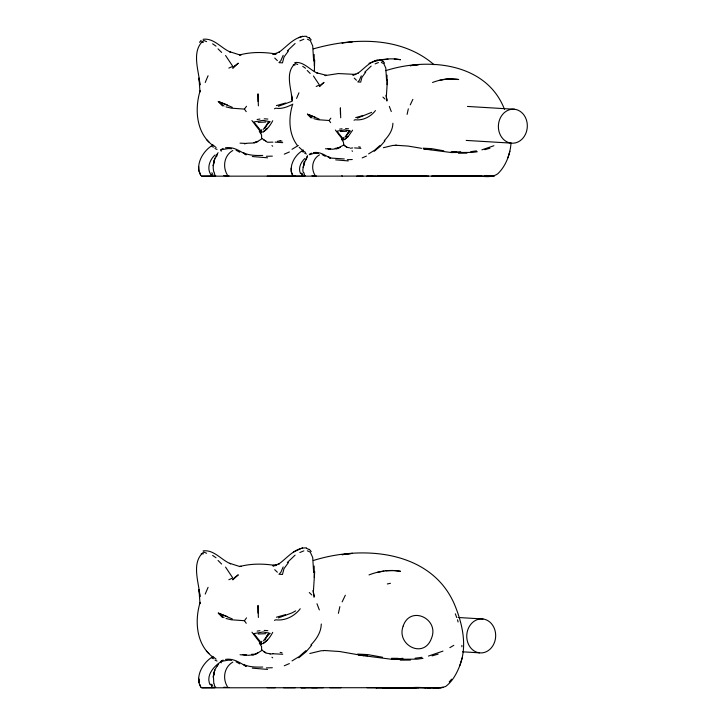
<?xml version="1.0" encoding="UTF-8"?>
<svg xmlns="http://www.w3.org/2000/svg" width="724" height="724" viewBox="0 0 724 724"><rect width="100%" height="100%" fill="white"/><g stroke="black" fill="none" stroke-linecap="round" stroke-linejoin="round"><path stroke-width="1.09" d="M314.687 59.956L314.361 71.314M314.687 571.571L313.383 591.752L313.23 590.295L314.044 597.327M387.44 79.721L386.354 96.464L386.218 95.26L386.897 101.089M200.82 175.461C194.72 165.09 202.801 151.253 212.105 145.524M200.82 687.076C194.72 676.705 202.801 662.867 212.105 657.139M292.089 174.575C288.894 165.669 294.677 155.443 302.288 150.737M511.017 143.216C510.139 154.339 506.022 165.742 497.931 173.651C489.442 179.95 477.098 173.95 467.423 176.122L478.609 176.104M392.906 123.252C392.77 130.139 388.842 135.895 384.236 140.673M321.284 624.016C321.112 632.324 316.388 639.256 310.831 645.021M428.536 687.7L411.06 687.728C422.4 686.397 434.672 689.936 445.64 686.497C452.554 681.347 456.735 673.474 459.803 665.609C467.604 645.509 462.292 623.074 454.301 603.952C430.816 550.258 362.561 545.045 313.329 560.503M292.351 105.288C288.405 118.573 288.758 134.284 297.519 145.66M407.105 114.383L408.336 108.817M338.389 613.337L339.873 606.64M507.886 157.769L509.886 151.262M459.803 665.609L462.22 657.772M216.449 156.9L217.408 154.402M305.981 159.941C311.773 146.257 299.682 170.04 303.7 172.593M217.408 666.017L218.087 664.315L214.747 670.035L213.399 675.773L213.797 683.474M205.218 82.473L208.078 75.721M296.578 98.401L298.949 92.799M205.218 594.087L208.078 587.336M283.184 55.314L280.84 60.689L278.957 62.653L282.46 62.852L283.998 57.024L288.442 50.97M361.285 75.857L359.339 80.328L357.783 81.948L360.688 82.12L361.964 77.278L365.656 72.255M283.184 566.928L280.84 572.304L278.957 574.268L282.46 574.467L283.998 568.639L288.442 562.584M264.948 128.419L268.993 121.514L263.093 120.347L253.843 121.994L261.093 130.999L261.4 132.872L251.943 120.564M346.153 136.537L349.511 130.809L344.615 129.84L336.941 131.207L342.959 138.682L343.212 140.239L335.357 130.021M264.948 640.034L268.993 633.129L263.093 631.962L253.843 633.609L261.093 642.613L261.4 644.487L251.943 632.179M410.246 104.88L412.87 99.351M342.162 601.888L345.33 595.228M272.722 120.736C270.414 125.198 267.21 129.732 262.721 132.157L267.437 128.356M352.606 130.166L348.217 136.483L344.307 139.642L348.217 136.483M272.722 632.351C270.414 636.812 267.21 641.346 262.721 643.772L267.437 639.971M261.093 130.999L261.871 129.632M342.959 138.682L343.601 137.542M261.093 642.613L261.871 641.247M263.418 129.297L268.993 121.514M344.886 137.261L349.511 130.809M263.418 640.903L268.993 633.129M206.612 41.63L203.706 40.435C190.756 50.979 199.1 71.115 199.969 85.052L198.973 78.038L200.014 92.029L200.123 90.762C194.466 109.297 196.204 133.116 212.928 145.524M297.727 64.508L295.329 63.513C284.568 72.264 291.491 88.98 292.224 100.546L291.528 95.695M206.612 553.245L203.706 552.05C190.756 562.593 199.1 582.73 199.969 596.666L198.973 589.653L200.014 603.644L200.123 602.377C194.466 620.911 196.204 644.731 212.928 657.139M218.087 152.701C214.159 158.113 212.105 165.262 213.797 171.859M226.024 106.89L231.354 108.166L244.413 109.098L246.522 106.256M313.845 118.673L318.27 119.732L329.103 120.501L330.859 118.148M226.024 618.504L231.354 619.78L244.413 620.712L246.522 617.871M199.543 42.318L201.127 40.345M449.206 681.936L451.64 679.184M384.96 140.872L380.154 146.42L374.208 151.289M311.7 645.247L305.917 651.935L298.759 657.799M295.093 43.521L287.365 50.861M371.177 66.074L364.76 72.165M295.093 555.136L287.365 562.476M309.664 154.746L313.365 153.479L318.424 153.425M231.544 660.379L228.467 660.161L221.725 661.274L220.992 661.971L221.218 662.876M215.073 154.972C209.191 160.067 206.186 169.733 211.969 176.059L214.883 176.104L215.698 175.389M304.75 158.583C300.831 162.248 297.944 168.33 300.532 173.552M220.44 149.922L223.128 148.42M309.211 154.384L311.438 153.144M220.44 661.537L223.128 660.035M305.275 175.525L304.596 176.113L293.573 176.167M380.154 145.334L374.598 150.221L368.616 153.868M215.698 687.004L214.883 687.71L201.607 687.782M305.908 650.632L299.22 656.523L292.016 660.912M266.794 124.528L270.215 121.713M347.683 133.307L350.525 130.972M266.794 636.134L270.215 633.319M306.524 547.905C295.075 547.272 287.274 558.005 278.776 564.032L279.238 563.697L272.921 565.978L276.731 565.191L272.839 565.408L275.699 565.544C263.663 563.607 251.273 563.399 239.436 566.611M232.838 150.492C224.259 155.307 222.358 166.728 227.291 174.837M319.501 154.855C312.379 158.855 310.804 168.339 314.895 175.072M232.838 662.107C224.259 666.922 222.358 678.343 227.291 686.452M375.448 110.582C370.833 116.645 363.023 120.772 355.122 119.75L354.045 120.256M300.252 608.757C294.686 616.07 285.274 621.038 275.753 619.807L274.459 620.414M303.121 149.877L303.519 151.171L305.618 152.402M221.725 661.274C214.087 665.881 205.707 675.211 209.987 684.623M258.052 141.234L262.197 138.61L267.437 142.248L272.894 142.139M336.615 148.764L343.864 144.99L346.769 147.316L349.511 147.796M251.599 654.695C255.662 655.157 258.884 652.089 262.197 650.224L265.69 653.012L270.097 653.79M292.016 149.298L298.324 145.452M449.839 647.672L453.785 645.346M441.658 176.059L442.807 175.597M371.665 112.338L357.303 118.175M295.682 610.875L292.252 612.785L278.387 617.907M293.419 552.068L302.569 547.815M274.459 108.799L275.753 108.193C281.781 109.252 287.618 106.817 292.894 104.156M254.486 142.755L257.816 141.325M337.465 148.438L340.226 147.253M254.486 654.369L257.816 652.939M228.829 68.092L232.811 66.382L225.553 55.486M316.171 86.464L319.474 85.052L313.447 76.002M228.829 579.707L232.811 577.996L225.553 567.1M284.279 154.149L289.401 151.968M362.19 157.895L366.444 156.085M284.279 665.763L289.401 663.582M299.836 40.888L303.854 39.25M375.104 63.893L378.444 62.535M299.836 552.503L303.854 550.864M278.387 106.292L292.252 101.17M306.524 36.291C295.075 35.657 287.274 46.39 278.776 52.418L279.238 52.083L272.921 54.372L276.731 53.576L272.839 53.793L275.699 53.929C263.663 51.992 251.273 51.784 239.436 54.997L241.3 54.707L239.02 54.671L229.626 51.675L230.63 52.191C221.381 48.499 213.879 37.72 203.073 39.295M380.661 60.074C371.159 59.549 364.679 68.454 357.629 73.459L358.009 73.187L352.769 75.079L355.927 74.418L338.407 73.558L324.976 75.595L326.524 75.359L316.831 72.843L317.673 73.269C309.999 70.201 303.763 61.259 294.795 62.563M298.578 37.72L302.569 36.2M374.064 61.259L377.376 60.002M481.867 149.85L493.913 145.723M428.463 656.062L442.97 651.102M383.385 147.714L392.779 145.452L396.68 145.325M309.809 653.491L321.121 650.767L323.945 650.677M369.005 63.305C379.032 59.486 389.91 57.658 400.544 59.712L394.281 58.997M432.518 82.491C440.844 79.323 449.876 77.812 458.69 79.513L446.527 79.088L439.242 80.445M369.005 574.919C379.032 571.1 389.91 569.272 400.544 571.327L394.281 570.612L385.883 570.811M377.113 572.458L383.919 571.118M484.854 149.687L489.94 148.23M432.065 655.872L438.183 654.116M285.636 102.998L276.432 105.604M363.321 115.442L355.683 117.605M285.636 614.613L276.432 617.219M253.816 142.619L257.301 141.741C253.3 144.094 248.685 142.311 244.45 143.859M339.8 147.596L335.149 148.384M255.554 653.79L257.301 653.356M387.313 583.969L390.453 583.282M313.329 48.888C353.059 37.539 401.069 36.028 434.11 64.771M385.729 70.653C427.567 57.25 486.365 62.373 504.483 109.324M329.139 149.352L330.696 149.035L325.474 148.755M244.45 655.473L246.323 655.084L240.033 654.758M257.12 119.496L259.952 119.053M339.656 129.134L342.009 128.763M257.12 631.111L259.952 630.667M379.005 60.273L387.983 59.151M258.097 122.374L265.699 122.066M340.47 131.515L346.778 131.27M258.097 633.989L265.699 633.681M424.173 149.035L451.314 152.529L460.726 151.732M358.95 655.084L391.657 659.293L402.997 658.333M477.315 151.759L472.446 152.411L451.314 152.529M422.979 658.369L417.114 659.157L391.657 659.293M338.407 148.465L332.588 149.234L327.782 148.682M255.617 654.396L248.603 655.329L242.812 654.659M470.745 151.633L476.473 150.9M415.06 658.225L421.965 657.329M350.416 148.221L352.742 147.922M270.088 654.107L272.894 653.754M277.401 141.28L280.242 140.927M350.316 42.001L352.389 41.757L342.072 43.06L342.588 42.997M203.073 550.91C213.879 549.335 221.381 560.114 230.63 563.806L229.626 563.29L239.02 566.286L241.3 566.322M428.536 176.086L376.661 176.14L381.476 176.113M376.806 687.728L375.865 687.728M493.071 176.077L486.863 176.122L494.166 175.905L479.768 176.122M423.097 148.185L431.459 148.628L443.794 150.827M357.647 654.071L367.729 654.596L382.589 657.247M225.435 147.796C233.182 146.42 239.943 151.008 246.196 154.836L243.4 152.791C249.373 155.606 256.242 155.588 262.721 155.434M313.356 152.619C319.782 151.479 325.393 155.289 330.587 158.465L328.271 156.773L331.547 158.103L344.298 158.963M251.699 654.297L253.816 654.234M225.435 659.41C233.182 658.035 239.943 662.623 246.196 666.451L243.4 664.406C249.373 667.22 256.242 667.202 262.721 667.048M443.278 175.851L434.291 176.122L441.758 175.959L436.355 176.05L438.871 176.059M486.7 176.131L492.908 176.004L484.075 176.113L494.166 175.905M266.369 156.284L272.351 156.131M347.33 159.669L352.298 159.533M266.369 667.899L272.351 667.745M395.241 145.207L408.164 146.076L421.603 148.339M324.09 650.478L339.665 651.519L363.792 655.736M423.667 149.017L431.368 149.56M358.869 655.057L367.62 655.718M434.481 176.113L471.623 176.122L411.06 176.113L424.68 176.104M201.887 176.185L292.74 176.113M293.808 176.185L342.733 176.113L341.782 175.787M201.887 687.8L295.256 687.746M201.607 176.167L211.969 176.059L211.426 174.285M433.133 176.113L431.866 176.113L435.604 176.122L432.228 176.122M435.902 176.122L441.957 176.059M418.553 176.122L376.851 176.122M272.984 653.754L282.722 654.261M434.481 687.728L441.957 687.673M458.464 153.217L466.944 153.171M362.968 176.077L343.538 176.104M400.263 660.134L410.481 660.071M449.704 176.122L456.12 176.104M283.609 687.755L305.365 687.737M434.382 687.7L303.266 687.737L323.302 687.728M436.699 687.728L437.441 687.728M392.553 176.122L400.472 176.122M427.504 687.728L429.585 687.728M433.142 687.737L435.604 687.737M429.748 687.728L430.735 687.728M442.789 176.122L481.931 176.104M329.999 687.737L340.986 687.728M382.444 176.095L416.119 176.104M356.823 176.122L372.353 176.086M295.256 176.131L267.192 176.104M382.444 687.71L416.119 687.719L376.525 687.746M367.023 687.71L418.771 687.764M465.939 176.14L473.822 176.158M311.637 687.71L317.284 687.728M267.192 687.719L275.165 687.746M488.419 176.068L490.51 176.077M436.355 687.664L438.871 687.673M424.753 687.719L425.477 687.719M451.206 151.696L456.681 151.741M391.521 658.297L398.119 658.351M439.776 687.673L440.78 687.7M282.722 142.646L275.138 142.121M360.905 148.348L354.606 147.913M311.954 175.733L316.288 175.923M223.752 175.633L228.965 175.86M223.752 687.248L228.965 687.474M240.033 143.144L246.323 143.47M201.218 42.073L203.489 42.2M293.256 64.87L295.139 64.979M201.218 553.688L203.489 553.815M467.46 106.437L514.61 109.27A17.023 14.462 -86.6 0 1 524.42 136.157A17.023 14.462 -86.6 0 1 499.533 133.153A17.023 14.462 -86.6 0 1 514.61 109.27M466.193 140.42L511.099 143.117M458.192 617.5L482.962 618.984A17.023 14.462 -86.6 0 1 492.773 645.871A17.023 14.462 -86.6 0 1 467.885 642.867A17.023 14.462 -86.6 0 1 482.962 618.984M462.564 651.817L479.451 652.831M264.242 118.799L267.853 119.062M345.565 128.555L348.57 128.772M231.544 148.764L228.467 148.547L221.725 149.66L220.992 150.357L221.218 151.262M264.242 630.414L267.853 630.676M335.664 159.859L348.325 160.927M252.305 156.52L267.563 157.805M252.305 668.134L267.563 669.419M251.581 654.478L253.463 654.758M442.337 175.869L443.676 176.104M358.751 146.782L360.353 147.126M280.134 140.764L282.061 141.18M280.134 652.378L282.061 652.795M314.958 117.071L307.438 114.184L310.904 117.876M319.031 118.989L307.438 114.184L312.198 117.967M227.363 104.962L218.304 101.478L222.476 105.939M232.268 107.279L218.304 101.478L224.042 106.039M227.363 616.577L218.304 613.092L222.476 617.545M232.268 618.893L218.304 613.092L224.042 617.653M302.216 151.615L303.555 152.04M212.014 146.583L213.625 147.09M212.014 658.197L213.625 658.704M380.652 60.463L383.005 61.459M306.524 36.761L309.356 37.965M306.524 548.376L309.356 549.579M343.864 144.99L343.339 141.931L341.475 139.108M262.197 138.61L261.636 138.356L261.563 134.908L259.31 131.515M262.197 650.224L261.636 649.971L261.563 646.523L259.31 643.129M304.695 153.226L306.397 153.986M215.001 148.529L217.046 149.443M215.001 660.143L217.046 661.048M345.049 146.085L346.832 146.9M263.617 139.922L265.771 140.899M263.617 651.537L265.771 652.514M381.358 62.472L383.783 63.612L385.792 68.074L386.571 80.527M307.365 39.186L310.288 40.553L312.714 45.929L313.646 60.943M307.365 550.801L310.288 552.168L312.714 557.543L313.646 572.557M322.18 154.601L325.257 156.321M236.069 150.185L239.771 152.248M236.069 661.799L239.771 663.863M216.114 147.533L212.711 144.773M216.114 659.148L212.711 656.387M302.723 66.318L305.546 68.255M212.63 43.82L216.033 46.146M212.63 555.435L216.033 557.761M351.973 150.809L352.588 151.289M271.962 145.615L272.704 146.194M271.962 657.229L272.704 657.799M302.976 150.737L299.157 147.307M354.253 78.138L356.452 80.237M274.713 58.056L277.355 60.581M274.713 569.67L277.355 572.195M382.942 97.106L385.014 99.097M309.275 592.531L311.773 594.92M307.22 70.49L310.189 73.459M218.042 48.843L221.625 52.418M206.349 139.406L208.919 141.995M218.042 560.457L221.625 564.032M206.349 651.021L208.919 653.609M382.996 61.269L384.553 63.106M309.338 37.729L311.211 39.938M309.338 549.344L311.211 551.552M329.103 120.501L330.633 122.627M244.413 109.098L246.251 111.659M244.413 620.712L246.251 623.274M302.08 173.326L302.931 174.882M211.851 172.737L212.883 174.611M211.851 684.352L212.883 686.225M389.34 106.401L391.286 111.559M316.985 603.726L319.329 609.934M455.342 613.816L456.708 617.518M291.971 172.927L292.903 175.715M199.679 172.258L200.792 175.615M199.96 684.714L200.792 687.23M301.274 173.136L302.179 176.077M210.874 684.117L211.969 687.673M457.487 619.78L458.102 621.997M386.29 96.998L387.123 100.247M313.239 592.132L314.316 596.314M304.017 172.973L304.587 175.443M214.177 172.312L214.874 175.289M214.177 683.927L214.874 686.904M291.392 94.717L292.116 99.921M199.317 679.854L199.498 681.863M340.705 117.804L340.398 107.831L340.407 114.184M258.387 105.84L258.016 93.83L258.034 101.487M258.387 617.454L258.016 605.445L258.034 613.101M291.139 168.258L291.238 172.004M198.666 166.638L198.792 171.154M198.666 678.252L198.792 682.768M386.996 75.124L387.096 84.645M314.162 54.427L314.279 65.893M314.162 566.041L314.279 577.508M461.912 645.346L461.912 646.804M403.205 625.979C395.865 644.984 423.965 659.636 431.522 638.17C439.54 618.794 410.273 604.938 403.205 625.979M214.621 158.999L213.254 165.651L214.747 158.42L214.621 158.999M304.379 161.923L303.247 167.443L304.478 161.434L304.379 161.923M214.621 670.614L213.254 677.266L214.747 670.035L214.621 670.614M235.065 65.685L232.712 68.219L238.296 63.196L235.065 65.685M321.347 84.464L319.393 86.572L324.035 82.4L321.347 84.464M235.065 577.299L232.712 579.834L238.296 574.811L235.065 577.299M418.725 64.608L410.164 65.685L418.725 64.608M352.389 553.371L342.072 554.674L352.389 553.371M302.876 687.719L301.112 687.728L302.876 687.719M443.278 687.465L434.291 687.737L443.278 687.465M425.92 176.113L424.753 176.104L425.92 176.113M375.847 176.113L367.041 176.122L375.847 176.113"/></g></svg>
